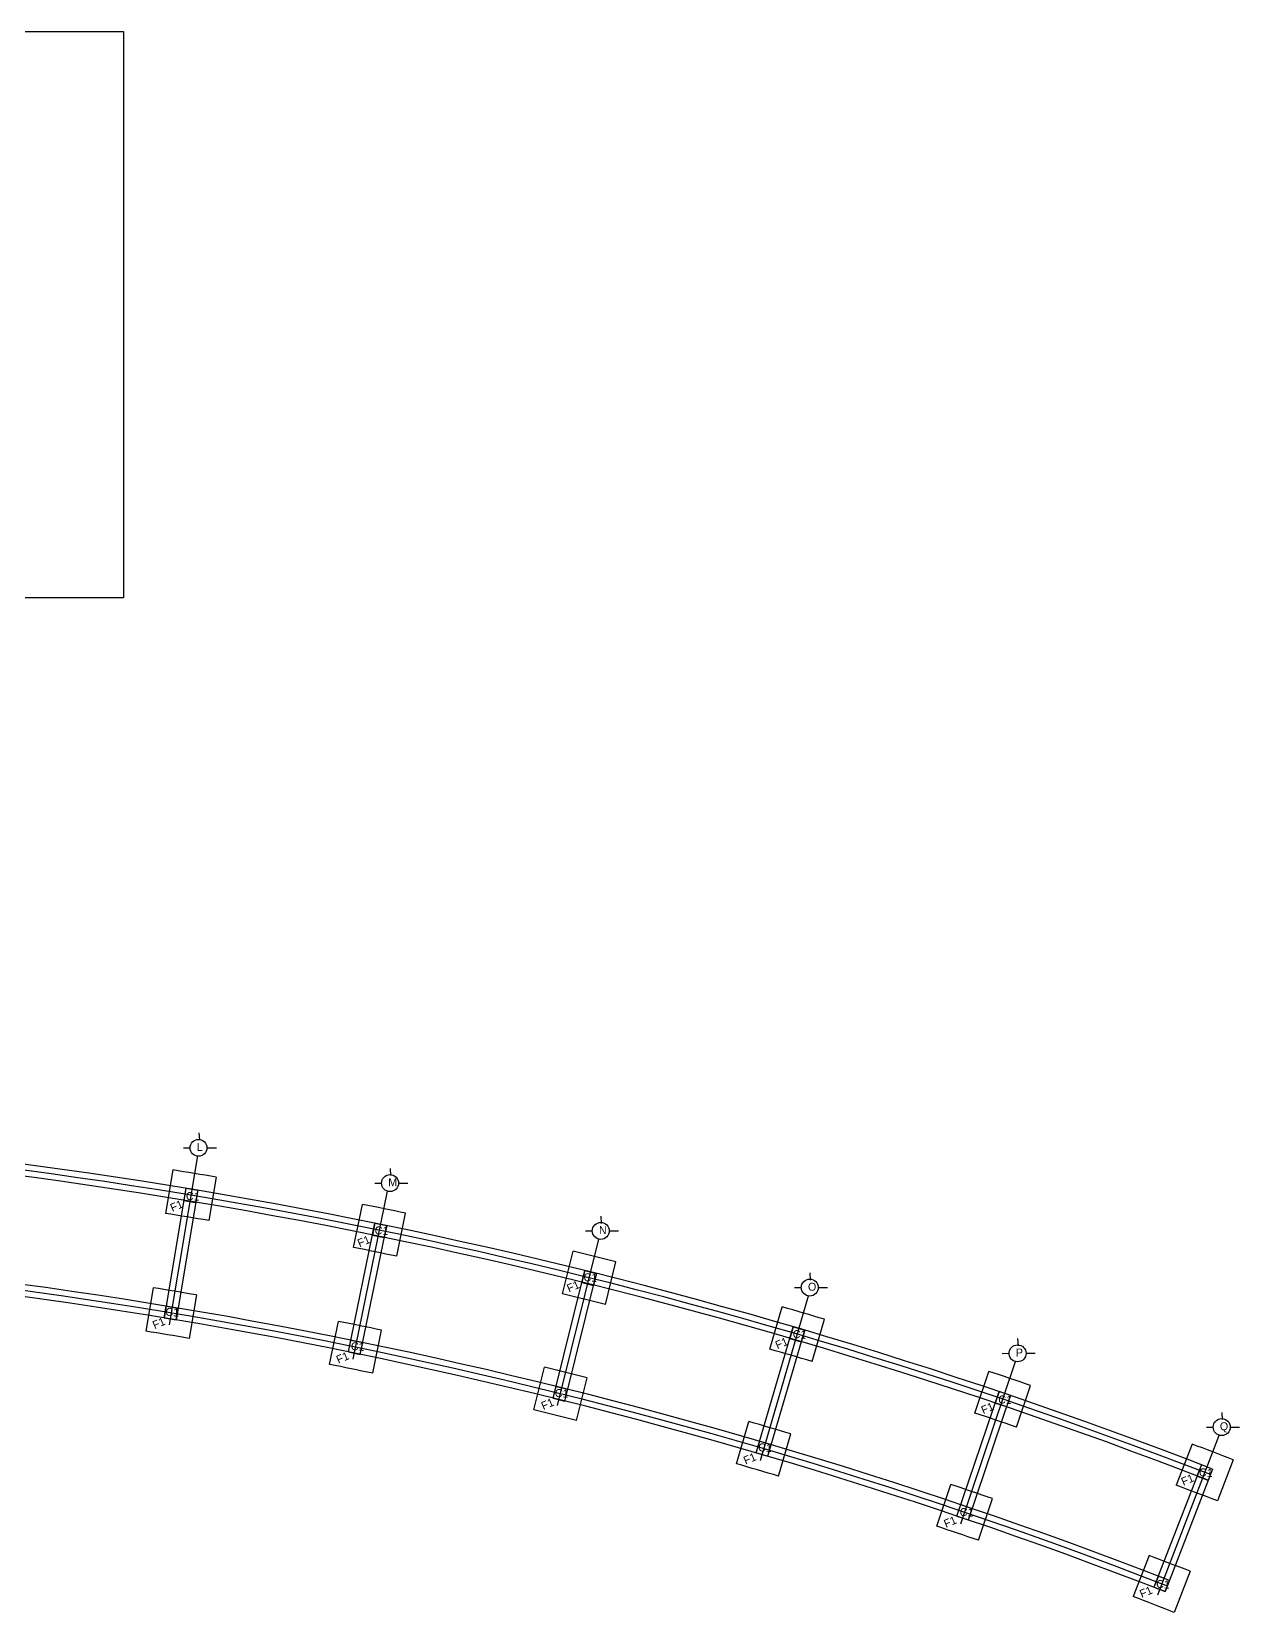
# Model space of a CAD drawing. Extents: x 60675 to 406257, y -6788 to 756297.
# Drawn here: x 394583 to 397603, y 752027 to 755978 of the extents above; entities that cross this region are included whole.
import ezdxf

# ---------------------------------------------------------------- set-up
doc = ezdxf.new("R2010")
doc.units = 0
doc.linetypes.add('CONTINU', pattern=[0])
doc.layers.get('0').update_dxf_attribs({"linetype": 'CONTINUOUS'})
doc.layers.add('FOUNDATION', color=7, linetype='CONTINUOUS', lineweight=25)
doc.layers.add('RHS', color=7, linetype='CONTINUOUS', lineweight=25, true_color=0x3dad99)

msp = doc.modelspace()

# ---------------------------------------------------------------- linework, layer by layer
at = {"color": 3, "linetype": 'CONTINU', "lineweight": 25}
for p, q in [((395001.50444, 753225.76397, -25184.14433), (395002.84164, 753207.63888, 35427.97946)), ((394963.27565, 753188.15076, -25184.14433), (394980.36992, 753188.177, -25184.14433)), ((395022.81254, 753188.24215, -25184.14433), (395045.85852, 753188.27753, -25184.14433)), ((395479.58113, 753136.85487, -20669.94273), (395480.91833, 753118.72978, 39942.18106)), ((394969.08043, 753087.00781, 167877.81194), (394964.0389, 753056.80964, 168195.29417)), ((394969.08043, 753087.00781, 167877.81194), (394998.67285, 753082.07947, 167877.68862)), ((394998.67285, 753082.07947, 167877.68862), (394993.63132, 753051.88129, 168195.17086)), ((395441.26546, 753100.05659, -20669.94273), (395458.35973, 753100.08283, -20669.94273)), ((395500.80235, 753100.14798, -20669.94273), (395523.84833, 753100.18335, -20669.94273)), ((394964.0389, 753056.80964, 168195.29417), (394993.63132, 753051.88129, 168195.17086)), ((395441.80356, 752999.79701, 171873.3731), (395435.70396, 752970.03696, 171873.3731)), ((395441.80356, 752999.79701, 171873.3731), (395471.19261, 752993.77341, 171873.3731)), ((395471.19261, 752993.77341, 171873.3731), (395465.09301, 752964.01336, 171873.3731)), ((396006.53762, 753017.38309, 111028.11595), (396007.87482, 752999.258, 171640.23974)), ((395435.70396, 752970.03696, 171873.3731), (395465.09301, 752964.01336, 171873.3731)), ((395968.22195, 752980.58481, 111028.11595), (395985.31621, 752980.61105, 111028.11595)), ((396027.75884, 752980.6762, 111028.11595), (396050.80481, 752980.71157, 111028.11595)), ((395966.89166, 752881.38788, 303571.43177), (395959.5014, 752851.61423, 303571.43177)), ((395966.89166, 752881.38788, 303571.43177), (395996.0049, 752874.14776, 303571.43177)), ((395996.0049, 752874.14776, 303571.43177), (395988.61464, 752844.37411, 303571.43177)), ((396529.02909, 752875.82875, 113986.97882), (396530.36629, 752857.70366, 174599.10261)), ((395959.5014, 752851.61423, 303571.43177), (395988.61464, 752844.37411, 303571.43177)), ((396490.71342, 752839.03047, 113986.97882), (396507.80769, 752839.05671, 113986.97882)), ((396550.25031, 752839.12186, 113986.97882), (396573.29629, 752839.15723, 113986.97882)), ((394914.98657, 752762.99181, 171284.28648), (394919.83366, 752792.02535, 170979.04845)), ((394919.83366, 752792.02535, 170979.04845), (394949.42614, 752787.09731, 170978.92192)), ((394914.98657, 752762.99181, 171284.28648), (394944.57904, 752758.06377, 171284.15996)), ((394944.57904, 752758.06377, 171284.15996), (394949.42614, 752787.09731, 170978.92192)), ((396487.55693, 752740.97424, 306017.75904), (396478.99736, 752711.70534, 305705.1362)), ((396478.99736, 752711.70534, 305705.1362), (396507.78382, 752703.259, 305704.86216)), ((396487.55693, 752740.97424, 306017.75904), (396516.34339, 752732.5279, 306017.485)), ((396516.34339, 752732.5279, 306017.485), (396507.78382, 752703.259, 305704.86216)), ((396516.34339, 752732.5279, 306017.485), (396516.34339, 752732.5279, 306017.485)), ((397048.71791, 752711.31535, 111028.11595), (397050.05511, 752693.19026, 171640.23974)), ((395375.84546, 752677.98662, 171873.3731), (395381.8969, 752707.51167, 171873.3731)), ((395375.84546, 752677.98662, 171873.3731), (395405.23451, 752671.96302, 171873.3731)), ((395381.8969, 752707.51167, 171873.3731), (395411.28595, 752701.48808, 171873.3731)), ((395405.23451, 752671.96302, 171873.3731), (395411.28595, 752701.48808, 171873.3731)), ((397010.40224, 752674.51707, 111028.11595), (397027.49651, 752674.54331, 111028.11595)), ((397069.93913, 752674.60846, 111028.11595), (397092.98511, 752674.64383, 111028.11595)), ((395887.75453, 752562.5625, 303571.43177), (395895.05956, 752591.99278, 303571.43177)), ((395887.75453, 752562.5625, 303571.43177), (395916.86769, 752555.32205, 303571.43177)), ((395895.05956, 752591.99278, 303571.43177), (395924.17272, 752584.75232, 303571.43177)), ((395916.86769, 752555.32205, 303571.43177), (395924.17272, 752584.75232, 303571.43177)), ((397002.29576, 752578.87187, 303571.43177), (396992.62549, 752550.24402, 303571.43177)), ((397030.7052, 752569.23311, 303571.43177), (397002.29576, 752578.87187, 303571.43177)), ((397030.7052, 752569.23311, 303571.43177), (397021.03493, 752540.60526, 303571.43177)), ((397021.03493, 752540.60526, 303571.43177), (396992.62549, 752550.24402, 303571.43177)), ((397558.99454, 752527.00913, 171873.3731), (397560.33174, 752508.88404, 232485.49689)), ((397520.67887, 752490.21085, 171873.3731), (397537.77314, 752490.23709, 171873.3731)), ((397580.21576, 752490.30224, 171873.3731), (397603.26174, 752490.33761, 171873.3731)), ((396395.35052, 752425.68035, 302650.08644), (396403.8563, 752454.76531, 302960.74467)), ((396403.8563, 752454.76531, 302960.74467), (396432.64256, 752446.31831, 302960.46349)), ((396424.13678, 752417.23335, 302649.80526), (396432.64256, 752446.31831, 302960.46349)), ((396395.35052, 752425.68035, 302650.08644), (396424.13678, 752417.23335, 302649.80526)), ((397508.1185, 752396.11662, 316498.71068), (397497.12839, 752367.66701, 287275.19808)), ((397536.10303, 752385.30616, 316498.71068), (397508.1185, 752396.11662, 316498.71068)), ((397525.11292, 752356.85656, 287275.19808), (397497.12839, 752367.66701, 287275.19808)), ((397536.10303, 752385.30616, 316498.71068), (397525.11292, 752356.85656, 287275.19808)), ((396897.16681, 752267.64823, 303571.43177), (396906.86261, 752296.35168, 303571.43177)), ((396906.86261, 752296.35168, 303571.43177), (396935.27171, 752286.71193, 303571.43177)), ((396925.57591, 752258.00848, 303571.43177), (396935.27171, 752286.71193, 303571.43177)), ((396897.16681, 752267.64823, 303571.43177), (396925.57591, 752258.00848, 303571.43177)), ((397400.64322, 752117.63613, 16113.52399), (397389.74395, 752089.68577, 1732.08486)), ((397389.74395, 752089.68577, 1732.08486), (397417.72849, 752078.87531, 1732.08486)), ((397428.53895, 752106.85987, 16113.52399), (397400.64322, 752117.63613, 16113.52399)), ((397417.72849, 752078.87531, 1732.08486), (397428.53895, 752106.85987, 16113.52399))]:
    msp.add_line(p, q, dxfattribs=at)
msp.add_lwpolyline([(392601.17332, 755978.07413), (394813.52757, 755978.07413), (394813.52757, 754562.58606), (392601.17332, 754562.58606)], close=True, dxfattribs=at)
for centre in [(395000.72248, 753188.15076, -25184.14433), (395479.58113, 753100.05659, -20669.94273), (396006.53762, 752980.58481, 111028.11595), (396529.02909, 752839.03047, 113986.97882), (397048.71791, 752674.51707, 111028.11595), (397558.99454, 752490.21085, 171873.3731)]:
    msp.add_circle(centre, 21.22142, dxfattribs=at)
at = {"layer": 'FOUNDATION', "color": 4, "lineweight": 30}
for p, q in [((394936.19289, 753132.92665, 167464.30244), (394918.07909, 753024.4271, 168604.98977)), ((395044.69842, 753114.85592, 167463.85168), (395026.58469, 753006.35674, 168604.53515)), ((395911.18452, 752822.9975, 303571.43177), (395937.6842, 752929.75865, 303571.43177)), ((396017.93301, 752796.45014, 303571.43177), (396044.43279, 752903.21169, 303571.43177)), ((394887.03863, 752838.49828, 170559.71355), (394868.92482, 752729.99867, 171700.40146)), ((394995.54433, 752820.42856, 170559.25218), (394977.43059, 752711.92934, 171699.93606)), ((396429.49628, 752684.94593, 305299.39503), (396460.37227, 752790.52438, 306427.08473)), ((396535.04647, 752653.97552, 305298.38474), (396565.9227, 752759.55478, 306426.083)), ((395839.27401, 752533.2865, 303571.43177), (395865.7737, 752640.04769, 303571.43177)), ((395946.02222, 752506.73801, 303571.43177), (395972.52201, 752613.49961, 303571.43177)), ((396941.97991, 752525.30223, 303571.43177), (396977.18305, 752629.51759, 303571.43177)), ((397046.14757, 752489.95935, 303571.43177), (397081.35112, 752594.1759, 303571.43177)), ((396345.71005, 752398.44434, 302239.2547), (396376.58605, 752504.02282, 303366.9447)), ((396451.25959, 752367.47169, 302238.22043), (396482.13584, 752473.05102, 303365.9194)), ((397485.18088, 752447.74272, 354723.15192), (397445.5422, 752345.13184, 249320.96556)), ((397587.79084, 752408.10439, 354723.15192), (397548.15215, 752305.49351, 249320.96556)), ((396846.45135, 752242.4996, 303571.43177), (396881.65451, 752346.71498, 303571.43177)), ((396950.6179, 752207.1534, 303571.43177), (396985.82147, 752311.37003, 303571.43177)), ((397377.61589, 752169.29406, 68699.90777), (397337.97718, 752066.68313, -36702.32418)), ((397480.22584, 752129.65573, 68699.90777), (397440.58714, 752027.0448, -36702.32418))]:
    msp.add_line(p, q, dxfattribs=at)
for points in [[(395388.54133, 752939.14744), (395410.62794, 753046.90829)], [(395496.30118, 752917.06092), (395518.38779, 753024.82177)], [(395328.60628, 752646.7236), (395350.6929, 752754.48449)], [(395436.36613, 752624.63707), (395458.45275, 752732.39797)]]:
    msp.add_lwpolyline(points, dxfattribs=at)
for radius, start, end in [(12985.53662, 80.301954387, 80.787306307), (12985.53662, 78.174365373, 78.659717254), (12875.53662, 80.300074556, 80.789573021), (12875.53662, 78.172291608, 78.661790036), (12985.53662, 75.791922505, 76.277274431), (12687.03662, 80.29677741, 80.793548739), (12875.53662, 75.789631586, 76.279130062), (12985.53662, 73.405083329, 73.890435398), (12687.03662, 78.168654313, 78.665425597), (12577.03662, 80.294807685, 80.795923848), (12875.53662, 73.40257522, 73.892073843), (12577.03662, 78.166481377, 78.667597501), (12687.03662, 75.785613414, 76.282384749), (12985.53662, 71.016500427, 71.501852738), (12577.03662, 75.783212943, 76.284329119), (12875.53662, 71.013775701, 71.503274567), (12687.03662, 73.39817611, 73.894947602), (12985.53662, 68.635727873, 69.121079756), (12577.03662, 73.395548062, 73.896664397), (12687.03662, 71.008996655, 71.505768402), (12875.53662, 68.633654604, 69.123153028), (12577.03662, 71.006141634, 71.507258228), (12687.03662, 68.630018174, 69.126789457), (12577.03662, 68.627845755, 69.128961879)]:
    msp.add_arc((392857.21003, 740314.89281, 16113.52399), radius, start, end, dxfattribs=at)
at = {"layer": 'RHS'}
for p, q in [((394997.84737, 753168.2267, 166997.96597), (394927.31424, 752745.74135, 171439.67736)), ((395898.69969, 752544.3927, 303571.43177), (396001.83259, 752959.89154, 303571.43177)), ((396405.53581, 752407.06842, 302496.2622), (396525.73066, 752818.06695, 306886.16174)), ((396906.5738, 752248.62567, 303571.43177), (397043.4892, 752653.94988, 303571.43177)), ((397552.95634, 752470.55994, 398519.36905), (397398.33421, 752070.29659, -12632.26679))]:
    msp.add_line(p, q, dxfattribs=at)
at = {"layer": 'RHS', "color": 1}
for p, q in [((394969.08043, 753087.00781, 167877.81194), (394914.98657, 752762.99181, 171284.28648)), ((394998.67285, 753082.07947, 167877.68862), (394944.57904, 752758.06377, 171284.15996)), ((395887.75453, 752562.5625, 303571.43177), (395966.89166, 752881.38788, 303571.43177)), ((395916.86769, 752555.32205, 303571.43177), (395996.0049, 752874.14776, 303571.43177)), ((396395.35052, 752425.68035, 302650.08644), (396487.55693, 752740.97424, 306017.75904)), ((396424.13678, 752417.23335, 302649.80526), (396516.34339, 752732.5279, 306017.485)), ((396897.16681, 752267.64823, 303571.43177), (397002.29576, 752578.87187, 303571.43177)), ((396925.57591, 752258.00848, 303571.43177), (397030.7052, 752569.23311, 303571.43177)), ((397508.1185, 752396.11662, 316498.71068), (397389.74395, 752089.68577, 1732.08486)), ((397536.10303, 752385.30616, 316498.71068), (397417.72849, 752078.87531, 1732.08486))]:
    msp.add_line(p, q, dxfattribs=at)
at = {"layer": 'RHS'}
msp.add_lwpolyline([(395387.52999, 752660.28903), (395473.49756, 753079.72585)], dxfattribs=at)
at = {"layer": 'RHS', "color": 1}
for points in [[(395375.84546, 752677.98662), (395441.80356, 752999.79701)], [(395405.23451, 752671.96302), (395471.19261, 752993.77341)]]:
    msp.add_lwpolyline(points, dxfattribs=at)
at = {"layer": 'RHS'}
for radius, start, end in [(12930.53662, 68.811938138, 107.426010604), (12632.03662, 68.810367527, 107.417820892)]:
    msp.add_arc((392857.21003, 740314.89281, 16113.52399), radius, start, end, dxfattribs=at)
at = {"layer": 'RHS', "color": 1}
for radius, start, end in [(12945.53662, 68.812015151, 107.088410322), (12915.53662, 68.811860946, 107.088564531), (12647.03662, 68.810448223, 107.089977253), (12617.03662, 68.810286638, 107.090138835)]:
    msp.add_arc((392857.21003, 740314.89281, 16113.52399), radius, start, end, dxfattribs=at)

# ---------------------------------------------------------------- texts
at = {"color": 1, "linetype": 'CONTINU', "lineweight": 25, "char_height": 20, "width": 26.3257328, "attachment_point": 1}
for s, insert in [('{\\C7;L}', (394996.20454, 753200.15729, -25184.14433)), ('{\\C7;M}', (395475.06318, 753112.06311, -20669.94273)), ('{\\C7;N}', (396002.01967, 752992.59133, 111028.11595)), ('{\\C7;O}', (396524.51114, 752851.03699, 113986.97882)), ('{\\C7;P}', (397044.19996, 752686.5236, 111028.11595)), ('{\\C7;Q}', (397554.47659, 752502.21737, 171873.3731))]:
    msp.add_mtext(s, dxfattribs=dict(at, insert=insert))
for s, insert, rotation in [('{\\C7;C1}', (394970.02833, 753078.23269, 171873.3731), 356.01293143), ('{\\C6;F1}', (394927.42931, 753046.32931, 171873.3731), 23.2674716), ('{\\C7;C1}', (395441.84976, 752992.43039, 171873.3731), 356.01293143), ('{\\C6;F1}', (395395.55818, 752957.68383, 171873.3731), 23.2674716), ('{\\C7;C1}', (395964.28089, 752875.24452, 171873.3731), 356.01293143), ('{\\C6;F1}', (395919.11879, 752844.91665, 171873.3731), 23.2674716), ('{\\C6;F1}', (394883.16211, 752753.04771, 171873.3731), 23.2674716), ('{\\C7;C1}', (394918.89733, 752788.57297, 171873.3731), 356.01293143), ('{\\C6;F1}', (396440.29011, 752703.04768, 171873.3731), 23.2674716), ('{\\C7;C1}', (396487.36364, 752733.23067, 171873.3731), 356.01293143), ('{\\C6;F1}', (395342.64606, 752666.86512, 171873.3731), 23.2674716), ('{\\C7;C1}', (395382.50826, 752702.73446, 171873.3731), 356.01293143), ('{\\C6;F1}', (395855.04213, 752551.00123, 171873.3731), 23.2674716), ('{\\C7;C1}', (395892.42814, 752585.83834, 171873.3731), 356.01293143), ('{\\C7;C1}', (397001.10641, 752569.86585, 171873.3731), 356.01293143), ('{\\C6;F1}', (396954.98859, 752540.47968, 171873.3731), 23.2674716), ('{\\C7;C1}', (396400.87101, 752449.99979, 171873.3731), 356.01293143), ('{\\C6;F1}', (396360.74817, 752414.49264, 171873.3731), 23.2674716), ('{\\C6;F1}', (397455.22096, 752361.64944, 171873.3731), 23.2674716), ('{\\C7;C1}', (397503.07644, 752387.63105, 171873.3731), 356.01293143), ('{\\C7;C1}', (396904.75249, 752288.53646, 171873.3731), 356.01293143), ('{\\C6;F1}', (396861.6756, 752256.39765, 171873.3731), 23.2674716), ('{\\C6;F1}', (397351.26472, 752081.13496, 171873.3731), 23.2674716), ('{\\C7;C1}', (397396.03584, 752108.61965, 171873.3731), 356.01293143)]:
    msp.add_mtext(s, dxfattribs=dict(at, insert=insert, rotation=rotation))

doc.saveas('drawing.dxf')
